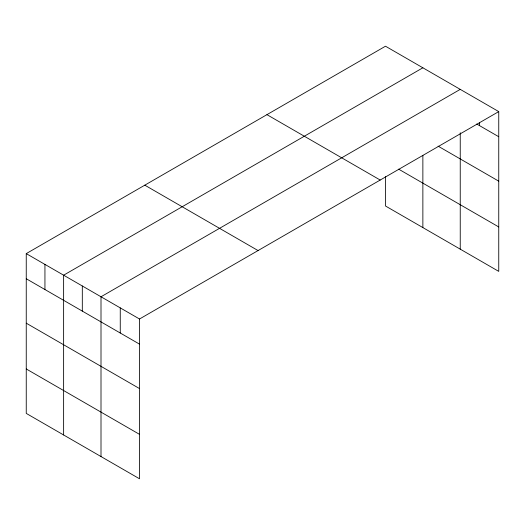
<?xml version="1.0" encoding="UTF-8"?>
<svg xmlns="http://www.w3.org/2000/svg" width="525" height="525" viewBox="0 0 525 525"><rect width="100%" height="100%" fill="white"/><g stroke="black" fill="none" stroke-linecap="round" stroke-linejoin="round"><path stroke-width="0.79" d="M498.75 111.602L139.512 319.003L139.512 478.787L26.25 413.398L26.25 253.614L385.488 46.213L498.75 111.602L498.75 271.386L385.488 205.997L385.488 176.636M422.868 67.791L63.623 275.192L63.623 434.976M460.241 89.368L101.003 296.776L101.003 456.553M476.746 124.025L498.75 136.73M438.093 146.147L498.75 181.164M398.639 169.148L498.75 226.951M266.943 114.653L380.198 180.042M144.802 185.174L258.057 250.563M26.25 253.614L139.512 319.003M26.25 278.742L139.512 344.131M26.25 323.177L139.512 388.572M26.25 368.963L139.512 434.352M479.496 122.371L479.496 125.613M460.241 132.746L460.241 249.152M422.868 155.341L422.868 227.574M120.258 307.893L120.258 333.014M82.313 285.981L82.313 311.108M44.94 264.403L44.94 289.531"/></g></svg>
